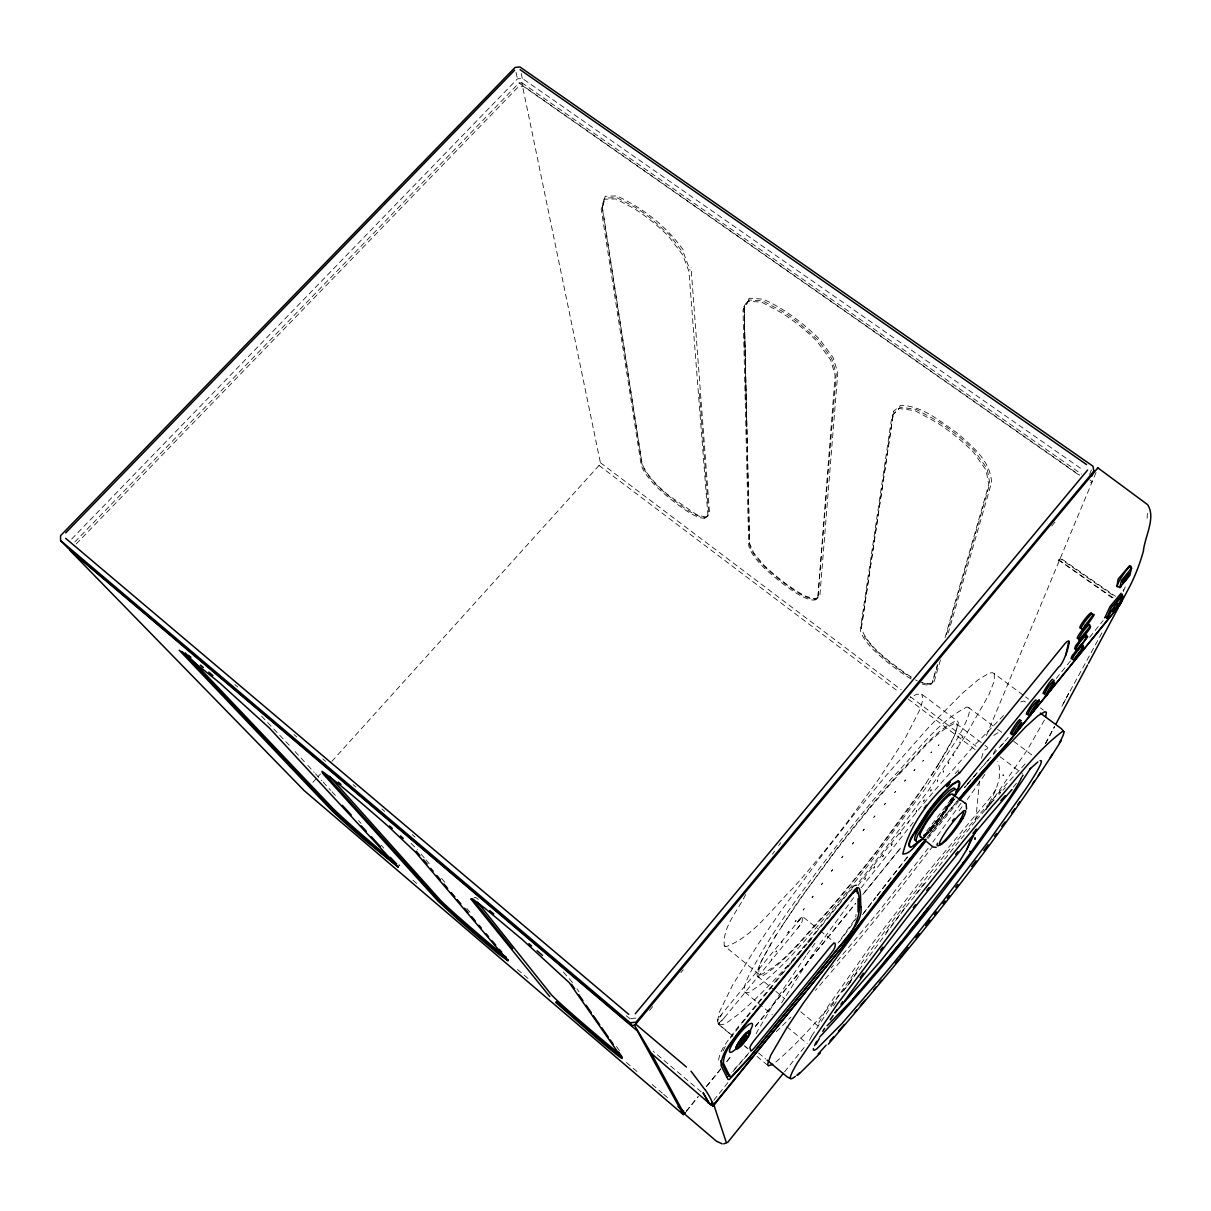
<?xml version="1.0" encoding="UTF-8"?>
<svg xmlns="http://www.w3.org/2000/svg" width="1211" height="1211" viewBox="0 0 1211 1211"><rect width="100%" height="100%" fill="white"/><g stroke="black" fill="none" stroke-linecap="round" stroke-linejoin="round"><path stroke-width="0.75" stroke-dasharray="5 3.75" d="M744.144 306.247L749.564 543.255L753.681 552.821L763.763 565.037A66.847 19.543 40.8 0 0 804.831 595.888L815.306 599.067L819.862 595.873L837.77 372.821L833.123 357.639L819.605 339.262A86.208 32.273 42.4 0 0 762.915 299.162L749.261 298.209L744.144 306.247L746.718 426.968M979.457 780.959L975.672 821.119M1147.105 518.338L1147.422 512.843M817.955 596.554L835.136 375.395L830.655 359.924L817.047 341.351A84.952 31.683 42.4 0 0 781.367 312.68L761.674 302.16L747.959 301.267L743.024 309.88L748.701 544.617A36.845 10.566 40.8 0 0 762.9 566.718A65.954 19.209 40.8 0 0 788.543 587.789A36.92 10.596 40.7 0 0 817.97 596.554L836.226 374.154L831.775 358.668L818.167 340.094L798.412 322.686A84.937 31.743 42.4 0 0 782.503 311.424L762.794 300.918L749.064 300.025L747.959 301.267M911.096 676.858A38.056 11.081 39.3 0 1 901.998 670.758C886.709 659.374 866.682 645.1 861.309 627.994L893.657 411.225L900.787 405.307C922.343 405.927 939.433 420.792 956.387 432.433C971.767 445.739 990.462 460.498 991.582 482.493L948.274 632.944M946.472 634.746L989.841 483.371L987.192 468.854L974.355 450.598A86.935 33.378 40 0 0 937.39 420.928L916.106 409.379L900.227 407.199L891.962 415.812L860.431 628.403A37.677 10.914 39.4 0 0 873.298 649.717A67.483 19.876 39.4 0 0 899.606 671.318A37.783 10.96 39.3 0 0 911.989 679.447M861.309 627.994L893.657 411.225M855.693 916.894L856.101 914.472M732.383 1035.632L718.214 1023.825L717.669 1020.177L723.164 1012.381L801.591 917.302L802.621 916.606L818.757 929.609M1065.513 699.413L1061.638 706.709L1065.589 699.489M1066.285 698.005L1069.48 691.92L1066.301 697.914M922.161 683.988A37.783 10.96 39.3 0 0 932.303 682.308L937.405 664.415M945.064 637.591L988.751 484.657L986.087 470.171L973.235 451.915A86.95 33.302 40 0 0 936.27 422.23L914.986 410.68L899.107 408.47L891.962 415.812M937.753 665.187L932.303 682.308M940.463 659.874L934.211 681.43A38.056 11.081 39.3 0 1 922.328 682.399M981.5 758.222L983.06 752.833L985.179 749.594L987.782 748.565M604.077 199.194L601.171 208.973L641.013 463.858A36.254 10.157 42.1 0 0 656.423 486.671A64.879 18.468 42.1 0 0 681.43 507.227A36.3 10.203 41.9 0 0 707.784 513.933L688.923 271.385L682.822 255.052L668.533 236.221A83.877 29.881 44.5 0 0 634.064 208.489L615.824 198.922L604.077 199.194L605.182 198.014L616.944 197.726L635.185 207.293A83.862 29.942 44.5 0 1 650.337 217.995L669.653 235.01L683.927 253.856L690.013 270.189M699.474 393.62L708.602 512.995A36.3 10.233 41.9 0 1 682.232 506.319A64.879 18.513 42.1 0 1 657.225 485.762A36.239 10.188 42.1 0 1 641.83 462.935L602.261 207.808L605.182 198.014M602.261 207.808L605.197 196.258L616.853 195.94C643.843 208.489 668.215 227.547 684.896 252.357M1044.442 720.121L1027.216 750.048L986.148 809.372C993.338 794.779 1004.086 778.295 997.773 761.401M791.419 962.957L791.752 962.064L791.131 962.654M1123.399 591.407L1125.352 586.518L1123.051 590.877M717.578 1020.631L718.062 1019.405M1089.522 474.545L1091.58 469.535M1112.137 597.825L1058.777 560.027L1060.397 558.059L1115.558 596.372M986.42 735.592L1096.318 471.836M723.088 1050.876L725.586 1045.804M809.508 1040.34L811.476 1036.313M331.89 761.341L599.036 465.448L600.399 462.693L521.85 82.772L519.05 82.969L73.614 543.224M952.088 797.549L940.584 816.063A31.986 5.813 -53.1 0 1 928.307 830.973L924.493 834.818M951.362 800.577L944.383 812.505M1045.441 743.524L1054.554 726.539M1045.547 743.524L1054.493 726.827M1101.919 632.899L1069.374 692.359M993.323 753.787L996.971 747.142M781.625 1002.814L813.308 952.981L855.148 895.625M770.907 943.551C766.578 953.239 757.556 963.063 758.919 974.189L760.508 974.825C786.908 961.67 804.346 935.149 824.752 914.517A151.784 14.744 -51.8 0 0 851.833 882.395A151.784 14.744 -51.8 0 0 879.322 847.761L926.218 783.108M811.642 1035.995C874.902 938.828 947.199 846.867 1026.61 762.4M749.064 300.025L744.129 308.669L749.533 543.678A36.83 10.581 40.8 0 0 763.702 565.794A65.954 19.255 40.8 0 0 789.345 586.851A36.905 10.627 40.7 0 0 818.787 595.6M953.95 796.566L941.462 816.078A39.948 7.478 -53.2 0 1 926.173 834.682L923.796 837.043M953.541 798.443L941.931 816.411A39.978 7.463 -53.2 0 1 926.642 834.985L924.25 837.391M952.285 801.591L942.203 817.243A32.076 5.798 -53.1 0 1 929.912 832.184L922.706 838.981M854.466 919.936L838.042 943.051M854.709 920.693L856.344 917.893M745.598 894.611C737.953 910.717 722.225 927.111 724.269 945.761L758.919 974.189M776.327 934.529L761.356 961.322A176.322 17.196 -51.8 0 0 761.598 976.52C786.423 961.14 804.422 936.981 824.191 915.925A151.844 14.699 -51.8 0 0 877.475 850.743L910.733 805.92L938.343 764.535M938.358 764.519L954.904 735.077L958.431 722.846L957.629 721.226L921.738 694.206L916.621 694.266L910.218 697.718M774.737 937.39L797.64 902.21L835.484 850.5A154.251 15.228 -51.8 0 1 868.272 809.205M931.577 775.403L947.078 750.078A176.912 17.302 -51.7 0 0 956.327 723.769L954.616 723.33C931.32 734.805 915.743 757.738 897.669 775.736A154.297 15.183 -51.8 0 0 834.848 852.075L805.224 891.992L781.125 927.278M953.996 796.974L942.446 813.565L921.147 839.783M833.516 1005.841L836.529 1001.225M985.527 809.417L994.064 799.805L977.292 819.09M1000.483 792.766L999.287 792.039L1000.483 792.766L998.348 795.112M718.214 1023.825L724.133 1017.997L797.807 928.05L802.076 921.828L802.621 916.606M951.059 799.396L923.251 835.605M995.942 789.3L990.114 797.777L923.251 877.551L871.284 944.868L828.142 1006.159L819.166 1021.948L818.212 1024.688L819.257 1026.398M984.891 774.374L967.271 799.517M852.393 924.311L839.374 941.689M843.386 990.976L905.283 907.705L976.974 819.287M805.936 955.903L776.327 999.363L757.692 1030.697A241.731 18.392 -51.8 0 0 756.194 1033.71M772.527 854.133L774.54 851.303M960.974 803.271L932.864 841.993M849.32 982.484L857.04 971.661M806.965 954.419L815.275 942.869M959.112 810.795L965.228 802.333M778.628 845.566L780.762 842.644M719.576 1017.073L721.847 1014.031M797.807 928.05L800.047 925.053M730.4 1038.115L741.208 1024.234M928.231 848.2L878.883 911.353L836.801 961.504M933.091 845.914L900.575 888.087A207.02 15.592 -51.8 0 1 853.316 946.412L815.412 990.431M904.92 907.978L884.212 934.983M858.175 885.423L876.552 861.748A211.728 16.303 -51.8 0 1 936.042 788.876L974.704 744.992L1003.707 715.338M861.066 887.89L914.426 820.891M863.382 913.397L875.962 897.018M862.58 914.683L875.053 898.426M1013.304 787.12L1016.816 782.775M784.531 1071.856L805.89 1045.35M1020.51 778.961L1023.825 774.843M749.034 1052.647L731.686 1072.356M747.626 1054.675L731.928 1072.779M713.794 1100.193L728.023 1082.467M1008.173 737.484L983.211 765.957M1056.249 678.463L1070.554 660.828M1089.643 637.334L1103.1 620.562M686.137 1111.35L698.081 1096.697M706.437 1086.434L720.757 1068.859M726.721 1061.532L731.489 1055.659M755.361 1026.353L855.632 903.255M862.792 894.46L900.984 847.564L862.959 894.414M686.38 1111.229L698.308 1096.576M706.649 1086.312L720.969 1068.738M726.933 1061.411L731.716 1055.553M755.573 1026.262L855.799 903.194M856.056 885.302L854.088 885.574L851.666 888.011L734.532 1031.439C727.932 1041.006 718.411 1051.087 718.35 1063.303M742.404 1022.765L745.976 1018.375M747.172 1016.922L751.955 1011.079M753.151 1009.611L774.631 983.302M775.827 981.833L780.611 975.99M781.791 974.522L786.575 968.679M787.771 967.211L791.343 962.821M792.539 961.367L819.998 927.747M821.194 926.279L825.963 920.436M827.158 918.967L848.654 892.658M927.868 838.663L958.537 801.515M946.457 809.19L926.551 833.425A228.425 15.137 -51.8 0 0 923.16 837.603M1058.505 560.648L1060.14 558.68L1115.286 596.887M649.52 1010.428L653.153 1006.053M680.93 972.6L683.352 969.693M1051.753 525.998L1056.597 520.185M943.278 813.005L954.525 799.532M850.909 981.727C826.538 1009.535 803.302 1038.856 774.949 1062.789M970.556 780.595L964.849 787.301L970.677 780.505M971.827 779.142L976.444 773.738M721.605 1020.934L724.133 1017.997M801.637 917.257L797.216 922.101L799.699 919.225M988.373 759.781L974.522 775.691A230.014 15.243 -51.8 0 0 964.244 787.71M973.992 776.569L978.7 771.15M831.185 967.922L833.425 965.349M807.026 944.005L789.315 963.865M808.161 942.718L811.582 938.843M704.53 518.172L709.616 513.873L691.042 267.48M849.85 891.19L852.181 888.829M931.092 829.323L934.453 825.584A35.603 6.555 -53.1 0 0 937.874 821.391L941.235 816.986A35.997 6.449 -53 0 0 944.277 812.551M312.892 782.367L316.692 778.158M317.963 776.766L320.491 773.95M955.191 773.662L958.87 769.59M899.818 772.346C917.575 754.62 932.985 732.261 955.842 720.878L957.629 721.226M797.216 922.101L801.591 917.302M1000.301 746.687L1003.783 742.888M788.149 965.106C771.74 982.802 755.18 1000.498 736.47 1015.802C731.671 1018.163 722.256 1029.456 717.412 1022.341L719.167 1012.517L732.776 984.815L758.631 943.46L781.791 909.824L823.525 853.361L854.527 813.883L886.346 775.297L928.837 727.16L961.988 693.6L978.034 679.916L988.857 673.301L992.248 672.635L994.292 673.71L1024.052 695.765M1002.92 790.193L1005.342 787.634M71.706 539.016L517.43 78.882L522.274 78.367L1083.33 470.216M76.217 543.906L518.172 87.025L523.546 86.465L1080.076 475.832M782.563 1025.566L790.904 1017.058M851.666 888.011L855.723 884.893M776.296 1031.666L781.307 1026.792M925.189 834.924L927.959 832.487M915.652 894.263L926.46 880.609M718.411 1023.885L719.606 1022.992M1090.581 482.826L1092.246 481.63L1089.173 479.45M993.777 735.41L997.546 732.927L1001.679 732.322L995.699 727.826M474.122 897.835L475.454 897.29L481.251 901.59M1020.782 701.896L1023.704 701.018L1025.248 701.88A242.836 18.559 -51.7 0 1 1025.445 704.408M635.836 1018.118L631.052 1018.527L628.161 1016.09M927.399 683.958L928.428 683.912M814.337 599.067L815.306 599.067M706.18 517.294L696.749 514.736L670.788 496.949A36.527 10.278 42.1 0 1 641.891 462.345L602.139 205.719M968.755 707.648L966.938 706.997C936.073 722.725 915.713 753.893 891.826 778.204A173.612 17.105 -51.8 0 0 843.658 836.695C809.629 881.26 774.616 925.794 748.686 975.733A198.559 19.376 -51.8 0 0 749.67 992.006C781.473 971.267 804.619 939.827 829.989 912.08A170.433 16.485 -51.8 0 0 869.801 863.352L925.113 788.845L957.704 737.983A199.3 19.527 -51.7 0 0 968.755 707.648L994.201 726.706M724.269 945.761L726.161 946.654C753.847 936.118 771.77 908.75 792.509 888.662A150.906 18.21 -51.8 0 0 819.711 856.919A150.921 18.18 -51.8 0 0 847.064 822.496L879.383 778.234L904.814 738.967L920.269 708.904L922.994 699.125L921.738 694.206M1058.777 560.027L1113.938 598.37M521.85 82.772L1081.453 474.061M519.05 82.969L1079.758 475.242M1025.55 696.87L1028.517 699.08M1040.431 707.89L1043.398 710.1M1013.774 741.389L1031.923 754.998M956.342 723.769L983.514 744.25M984.967 745.34L987.858 747.52M999.998 756.678L1022.311 773.496M600.399 462.693L901.166 689.755M910.142 696.537L976.051 746.294M599.036 465.448L899.228 692.268M908.22 699.065L977.186 751.168M820.225 930.79L831.957 940.236M757.632 976.414L774.404 990.189M775.873 991.385L784.637 998.591M800.713 1011.775L818.242 1026.171M744.962 992.187L772.315 1014.757M786.817 1026.731L807.192 1043.549M758.51 1052.98L765.7 1058.974M745.128 1046.274L747.959 1048.635M718.744 1024.461L732.927 1036.298M744.265 1045.744L747.096 1048.12M757.011 1056.386L768.349 1065.847M234.843 684.563L237.719 686.985M293.94 734.547L296.831 736.999M322.792 758.964L325.683 761.401M353.097 784.592L355.973 787.029M381.949 808.993L384.826 811.446M412.24 834.621L415.131 837.073M626.329 1015.726L632.066 1020.585M701.245 1091.913L653.183 1051.254M412.906 880.185L418.643 885.09M517.536 969.527L530.433 980.547M626.435 1062.516L639.332 1073.536M652.229 1084.541L662.25 1093.109M663.689 1094.335L669.411 1099.225M261.637 716.246L289.989 746.006M411.089 843.371L417.507 849.834M563.463 972.13L572.788 982.772M295.075 751.562L306.534 764.035M307.806 765.413L314.179 772.346M315.45 773.738L321.823 780.656M323.095 782.049L330.724 790.359M331.996 791.752L335.825 795.899M358.532 820.619L361.045 823.374M381.223 845.323L383.751 848.078M421.11 854.133L424.713 858.417M425.909 859.84L430.722 865.562M441.546 878.414L445.148 882.698M466.765 908.417L471.563 914.108M864.321 636.592L874.1 648.763A67.468 19.921 39.4 0 0 900.409 670.349A37.768 10.975 39.3 0 0 911.293 677.615M576.936 988.782L578.994 991.794M616.535 1046.455L619.684 1051.057M994.292 673.71L994.261 681.021L988.827 694.917L965.076 736.379L929.049 789.572L884.878 849.062A209.715 20.33 -51.8 0 1 856.056 885.619M516.053 72.357L517.43 78.882M521.26 73.477L522.274 78.367M955.055 798.609A230.014 15.243 -51.8 0 0 926.703 832.986A230.029 15.243 -51.8 0 0 923.297 837.21M929.109 835.408A228.501 14.789 -51.8 0 1 957.235 801.258M868.287 809.175A154.251 15.243 -51.8 0 1 899.894 772.194M877.279 895.55A228.425 15.137 -51.8 0 1 892.628 875.871M893.748 874.448A228.425 15.137 -51.8 0 1 909.476 854.618M877.052 895.595A230.029 15.243 -51.8 0 1 907.236 857.176M957.613 800.562A230.105 14.895 -51.8 0 0 929.261 834.969A230.12 14.895 -51.8 0 0 926.99 837.785M933.136 681.309A37.768 10.975 39.3 0 1 915.652 679.976M398.888 864.548A38.116 1.241 41.1 0 1 398.737 865.275M931.168 829.126A35.952 6.343 -53 0 1 928.065 832.275M925.31 834.697A36.814 6.222 -52.6 0 1 923.721 835.893M952.421 797.822A37.602 5.949 -53.7 0 1 951.225 800.728M953.693 798.776A33.984 5.344 -54 0 1 952.164 801.712M1022.493 774.737A178.789 9.688 -51.7 0 1 1021.706 777.159M957.053 747.929L956.978 748.898L957.053 747.929M1003.147 774.737L1003.071 775.721L1003.147 774.737M953.284 754.786L953.133 755.846L953.284 754.786M948.758 762.491L948.531 763.626L948.758 762.491M943.52 770.923L943.218 772.134L943.52 770.923M937.647 780.035L937.284 781.307L937.647 780.035M931.168 789.739L930.744 791.055L931.168 789.739M785.561 968.013L785.288 968.785L785.561 968.013M924.16 799.926L923.69 801.288L924.16 799.926M916.682 810.522L916.167 811.915L916.682 810.522M908.795 821.452L908.25 822.875L908.795 821.452M900.575 832.623L899.985 834.061L900.575 832.623M892.068 843.946L891.463 845.384L892.068 843.946M962.094 736.999L962.215 737.787L962.094 736.999M883.334 855.344L882.713 856.782L883.334 855.344M874.463 866.728L873.827 868.166L874.463 866.728M865.502 878.036L864.866 879.443L865.502 878.036M960.005 741.98L960.02 742.858L960.005 741.98M771.861 959.067L771.422 959.854L771.861 959.067M776.493 950.998L775.948 951.891L776.493 950.998M782.079 941.825L781.443 942.824L782.079 941.825M788.603 931.653L787.877 932.742L788.603 931.653M795.975 920.587L795.173 921.753L795.975 920.587M804.165 908.719L803.271 909.961L804.165 908.719M813.035 896.201L812.097 897.502L813.035 896.201M822.526 883.167L821.527 884.499L822.526 883.167M832.502 869.786L831.473 871.148L832.502 869.786M842.871 856.207L841.812 857.57L842.871 856.207M853.467 842.614L852.393 843.961L853.467 842.614M864.185 829.157L863.11 830.489L864.185 829.157M874.887 816.017L873.827 817.289L874.887 816.017M885.438 803.347L884.408 804.573L885.438 803.347M895.701 791.313L894.717 792.448L895.701 791.313M905.571 780.035L904.632 781.095L905.571 780.035M914.926 769.651L914.048 770.605L914.926 769.651M923.66 760.281L922.843 761.129L923.66 760.281M931.683 752.001L930.956 752.727L931.683 752.001M938.919 744.901L938.268 745.507L938.919 744.901M945.291 739.028L945.291 739.028M950.756 734.426L950.756 734.426"/><path stroke-width="1.5" d="M634.564 1025.217L631.688 1025.46L67.755 547.917L60.55 540.515L60.58 535.64L515.038 67.468L519.928 66.953L1092.958 466.19L1093.851 471.14L1091.792 476.12M858.084 912.034L858.054 898.744M1078.138 638.439C1073.309 640.437 1090.067 619.109 1088.553 624.634M1021.236 778.219A178.789 9.688 -51.7 0 1 1009.717 797.625L970.859 852.377L969.966 851.409L970.859 852.377L962.775 863.307L900.833 942.415L852.786 999.302L827.098 1025.778M1129.696 565.567L1118.192 579.009L1116.86 586.593M1038.826 700.669L1039.341 700.049L1037.1 702.804M956.024 793.841L1058.626 667.079C1064.106 664.309 1075.201 630.628 1064.212 644.555L959.657 772.89C934.014 792.948 910.294 822.224 902.77 854.027C910.46 854.36 915.561 844.203 921.147 839.783M1068.511 643.995L1068.98 641.043L1065.529 655.696M1092.716 614.825C1093.987 608.906 1076.988 630.734 1082.225 628.887M1130.484 569.382C1135.403 556.076 1111.441 588.667 1118.858 586.896M1082.165 643.949L1081.09 644.6M1097.681 468.581L1097.847 467.84L1147.634 504.669C1156.233 517.945 1144.622 536.821 1143.396 551.172A1133.163 391.91 49.7 0 1 1129.197 587.471L1119.948 604.864L1007.461 743.493L976.52 778.491A228.501 14.789 -51.8 0 0 958.355 799.926M1077.351 650.156L1087.72 636.502L1077.76 649.929M1089.9 625.572C1090.702 620.955 1076.927 638.136 1078.88 639.968M1020.086 719.637C1018.905 718.32 1006.704 737.378 1011.685 733.2M1021.388 720.621C1020.222 719.289 1008.006 738.347 1012.971 734.154M966.529 809.054L966.151 803.832L951.952 794.007A37.193 5.873 -53.5 0 0 950.484 794.507M1036.056 699.988C1034.89 698.641 1022.689 717.76 1027.518 713.688M946.654 786.408L950.363 781.595L946.73 786.59L949.046 784.289L947.865 785.742M1037.358 700.957C1034.406 703.091 1027.17 712.598 1028.184 715.338M962.866 863.049L963.32 862.429M1121.114 593.284L1110.109 606.408L1104.856 617.792L1106.006 616.808M1122.43 594.207L1111.426 607.332L1106.703 618.352M1052.859 679.31C1051.693 677.948 1039.507 697.097 1044.185 693.161M1054.16 680.264C1051.224 682.383 1043.988 691.95 1044.866 694.796M1086.827 635.745C1087.841 631.582 1074.445 648.279 1075.868 649.898M1045.668 716.942L1046.38 712.31L1044.957 711.69L1038.009 715.746L1025.641 726.888L997.349 756.754L959.657 800.183M1083.164 645.705C1084.269 641.875 1071.19 658.148 1072.325 659.617M1122.491 597.659L1121.295 602.488M852.892 999.045L859.931 991.052M834.909 1012.835L880.518 961.08L933.787 894.899L959.763 860.976L966.893 849.32L971.267 838.39M711.644 1101.541L712.568 1104.25L711.251 1104.871L713.203 1105.946L714.551 1102.676L712.598 1105.81L710.373 1104.326M1038.887 700.367L1037.418 702.41M920.299 833.849L921.465 831.034M927.944 908.371L909.9 931.047M883.652 963.169L900.984 942.082M966.893 849.32L976.581 829.308M954.631 795.218L956.675 791.161M955.101 795.551L957.144 791.51M916.485 833.047L929.291 813.005A31.925 4.632 -52.6 0 1 941.931 797.671L949 790.798L953.541 788.089A34.029 5.389 -53.9 0 1 954.631 788.467M1061.305 740.572C993.247 848.548 911.05 947.244 828.294 1044.215M911.732 837.664L927.823 812.581A39.887 5.601 -52.5 0 1 943.672 793.341L952.482 784.743L958.113 781.383M1055.992 723.845L1087.599 664.96M1088.492 663.295L1118.071 608.149M1129.03 573.999L1129.56 573.03M1030.576 768.334C968.104 863.549 897.018 953.572 819.635 1037.1M815.881 1044.366L819.302 1038.523M960.611 819.272L958.703 822.466A21.314 3.436 -52.8 0 1 941.235 843.749M960.959 821.512L962.866 818.318M923.312 827.522L925.764 823.48A36.133 5.419 -52.6 0 1 928.761 819.045L931.97 814.534A35.437 5.177 -52.6 0 1 935.407 809.871M1037.07 703.319L1038.947 700.321M822.769 1031.257L824.585 1028.381M1097.847 467.84L634.609 1025.505L651.23 1053.328L709.177 1103.266L711.568 1104.674L712.749 1103.872L711.22 1104.523L709.131 1103.13L703.197 1092.988L709.131 1103.13L711.251 1104.871M1117.087 605.409L1117.647 604.531M685.184 1112.682L683.322 1114.604L636.941 1030.273M1085.404 638.152L1086.04 637.198M1034.588 707.33L1035.133 706.528M1038.327 775.479L1040.31 772.557M1081.726 648.036L1082.362 647.098M830.246 1019.783L833.153 1015.529M835.09 1012.699L837.028 1009.868M1032.438 783.941L1034.391 781.14M840.949 1004.297L842.901 1001.512M924.265 808.237L926.415 805.224M844.506 1001.134C897.275 928.231 952.845 857.282 1012.048 789.496M1011.654 813.005L1014.757 808.736M1017.845 804.467L1019.904 801.621M860.158 977.61L863.382 973.175M1001.785 826.447L1005.085 821.966M994.519 836.226L996.592 833.44M880.579 950.166L882.819 947.214M983.801 850.5L988.146 844.748M862.837 919.649L841.781 947.653L713.748 1104.583L726.464 1142.942L723.754 1143.79M971.585 866.607L976.066 860.703M1085.207 625.043C1074.717 644.343 1109.67 593.481 1085.283 625.194M947.229 898.184L949.348 895.444M955.736 887.224L957.856 884.484M1116.224 609.042L1122.915 595.857M1017.845 730.566L1021.781 722.498M1033.664 711.054L1037.766 702.804M1050.331 690.527L1054.584 682.081M925.567 841.524L865.532 917.923L803.256 1003.253L786.151 1028.881L770.68 1055.387L767.638 1064.242L768.349 1065.847L772.724 1064.302M727.569 1142.548L783.335 1073.34M737.151 1048.499A10.929 2.21 -52.2 0 0 743.599 1042.883L744.932 1041.233A10.929 2.21 -52.2 0 0 750.063 1031.272M1083.921 635.397L1075.656 645.72L1074.551 648.96M1080.379 645.448L1072.219 655.635L1071.024 658.693M712.568 1104.25L713.203 1105.946L841.161 948.258L878.732 898.956A228.501 14.789 -51.8 0 1 925.704 839.586M1120.22 604.365L1008.294 742.282L977.05 777.629A230.105 14.895 -51.8 0 0 958.749 799.215M857.388 893.097L856.525 890.297L852.62 893.34L739.194 1032.347C732.761 1041.627 723.648 1051.36 723.391 1063.167L730.051 1076.776L731.338 1076.746L749.2 1057.672L839.465 946.502C855.193 931.168 864.821 910.43 856.722 888.405M935.452 810.023L938.964 805.754A35.467 5.041 -52.5 0 1 942.37 801.909L945.473 798.715A36.179 5.48 -52.8 0 1 948.213 796.217L950.378 794.673M1037.04 703.576C1038.569 700.246 1025.702 718.744 1031.151 714.172L1029.804 715.686M1021.04 723.285C1022.659 719.849 1009.777 738.316 1015.302 733.699L1013.955 735.228M1046.501 695.114L1047.818 693.631C1042.459 698.141 1055.311 679.613 1053.873 682.837M1038.932 700.987L1036.798 703.546L1038.629 701.396M635.245 1013.819L1087.554 470.095M1093.851 471.14L635.972 1022.235L630.144 1022.735L60.55 540.515M873.767 989.675L875.962 987.041M1122.234 596.523C1124.065 591.21 1102.843 622.56 1109.639 617.156L1108.353 618.533M1083.3 647.174L1073.809 659.919L1083.694 646.75M1038.841 701.108L1036.798 703.546L1038.735 701.26M1107.293 617.716L1108.05 616.823M854.436 1012.699L856.782 1009.929M860.294 1005.766L864.987 1000.21M1071.599 658.088L1072.31 657.24M1130.786 568.716L1131.664 568.126L1121.507 580.387L1119.766 587.562L1129.848 575.392L1131.528 568.08M1089.885 626.844C1064.817 656.453 1092.7 628.342 1090.309 626.42M1046.788 694.842L1047.818 693.631M1030.107 715.398L1031.151 714.172M1014.243 734.926L1015.302 733.699M1079.485 639.378L1080.227 638.5M1108.625 618.306L1109.639 617.156M838.481 1031.227L844.385 1024.43M1074.202 659.677L1075.156 658.587L1073.93 659.904M1000.831 800.607L1005.221 795.612M829.913 1040.93L833.683 1036.707M1120.205 587.396L1121.28 586.215L1119.903 587.607M1080.787 639.953L1081.786 638.848L1080.484 640.165M818.136 1053.979L826.159 1045.169M1083.512 629.432L1084.526 628.327L1083.194 629.644M820.392 1052.904L798.049 1074.974M65.682 532.901L514.63 70.238M685.017 1112.682L684.018 1113.53L651.321 1053.509M852.62 893.34L854.951 890.978M1080.848 627.964C1075.837 630.159 1090.536 610.828 1091.52 612.902M1029.88 769.03L1037.842 761.961M945.609 840.934L941.643 844.234A21.753 3.376 -52.3 0 1 942.249 837.225L946.518 830.579A21.253 3.012 -52.6 0 1 959.869 814.307L963.684 811.067A21.753 3.239 -53.6 0 1 962.775 818.409M921.404 839.42L913.654 845.535M921.874 839.768L911.474 846.989A42.536 7.16 -51.5 0 1 911.777 837.618M796.777 1075.217L799.517 1072.885M729.809 1074.944L726.812 1077.275M714.066 1104.326L715.716 1103.024M712.371 1104.038L710.978 1104.326M941.159 843.87L939.373 845.187A21.753 3.361 -52.2 0 1 938.041 845.808M833.789 943.233C836.968 941.855 834.561 949.772 832.608 951.331A8.901 0.833 -51.7 0 1 829.111 955.948L756.693 1045.108A9.052 0.848 -51.4 0 1 750.82 1050.981L749.881 1047.576L750.911 1045.184A9.249 1.166 -51.5 0 1 755.301 1039.099L829.353 948.016A9.082 1.135 -52 0 1 833.789 943.233M922.706 838.981L917.817 841.812A33.999 5.661 -51.8 0 1 918.135 834.288L926.945 819.786A32.031 4.617 -52.6 0 1 943.566 798.957L950.665 791.994L955.207 789.269A33.984 5.344 -54 0 1 954.904 796.157M1092.594 616.005L1093.033 615.582M936.194 847.382L933.03 847.049L919.86 835.878A37.677 6.282 -51.8 0 1 920.057 834.122M1040.113 760.644L1041.233 760.765A202.676 10.233 -51.7 0 1 1025.989 788.649L990.568 838.557L943.43 900.56A173.673 8.659 -51.8 0 1 883.788 974.855L841.978 1023.567L816.956 1048.696A201.904 10.157 -51.8 0 1 813.444 1048.575M709.131 1103.13L707.981 1102.903L706.982 1100.178M855.874 890.403L856.858 890.69M722.18 1143.835L716.428 1141.201L684.018 1113.53M1059.277 742.933A243.29 12.322 -51.7 0 0 1063.848 731.747L1062.774 731.232C1035.314 751.713 1015.363 780.928 992.339 806.042A212.5 10.838 -51.8 0 0 904.556 914.895L837.437 1003.995L797.549 1062.562A242.17 12.201 -51.8 0 0 795.4 1076.367M790.768 1078.623L787.271 1076.957L767.138 1060.185M520.094 69.663L1086.57 464.585M1040.31 713.067L1061.411 728.719L1063.848 731.732M958.718 772.179L959.657 772.89M956.372 791.04L957.28 791.737M65.651 538.335L628.766 1014.379M635.548 1024.022L686.455 1067.027M636.804 1030.485L69.693 550.172L304.233 790.647L683.322 1114.604M678.009 1106.566L683.746 1111.471M528.904 943.626L531.629 946.003M537.094 950.741L542.543 955.479M556.333 1001.618L568.277 1012.411A71.055 2.377 40.8 0 0 609.769 1047.848A39.751 1.302 40.8 0 0 621.939 1056.749L618.76 1052.177M555.698 1002.375L595.933 1037.509A40.054 1.302 40.8 0 0 622.015 1058.126L569.306 982.711L522.471 939.706L484.324 907.796L472.729 899.107L470.776 898.88L549.779 996.592M389.579 825.917L392.303 828.415M400.508 835.923L403.248 838.421M185.162 652.85L332.435 807.858A38.056 1.241 41.1 0 0 367.735 839.632A68.179 2.255 41.1 0 0 391.471 859.674A38.116 1.241 41.1 0 0 396.618 863.746M342.35 805.33L351.19 814.912M361.302 825.872L366.358 831.351M371.414 836.816L380.269 846.413M390.381 857.358L395.437 862.837M324.639 773.541L438.73 900.363A38.722 1.256 40.9 0 0 473.123 931.395A69.375 2.286 40.9 0 0 498.084 952.482A38.797 1.256 40.9 0 0 507.772 959.309M329.604 776.327L439.638 899.319A38.707 1.287 40.9 0 0 474.016 930.351A69.36 2.346 40.9 0 0 498.977 951.437A38.797 1.287 40.9 0 0 506.425 957.295M416.251 851.257L419.869 855.541M423.487 859.81L427.105 864.079M430.722 868.348L433.144 871.209M436.762 875.477L440.38 879.746M443.998 884.015L447.616 888.299M451.234 892.568L454.852 896.836M457.274 899.682L460.891 903.966M464.509 908.22L468.112 912.488M471.715 916.742L475.317 920.996M478.92 925.249L481.327 928.08M486.141 933.757L488.533 936.603M492.15 940.856L495.753 945.11M499.356 949.363L501.763 952.209M472.865 899.289L512.647 948.803M477.603 902.225L551.05 994.382A39.63 1.332 40.8 0 0 584.413 1024.582A71.04 2.437 40.8 0 0 610.677 1046.773A39.736 1.332 40.8 0 0 619.275 1053.6M691.012 1071.19L704.923 1089.612M181.983 651.488L331.526 808.857A38.071 1.211 41.1 0 0 366.842 840.646A68.194 2.195 41.1 0 0 390.578 860.688A38.116 1.211 41.1 0 0 397.844 866.304M571.547 984.24L574.68 988.736M578.843 994.731L583.006 1000.725M586.124 1005.206L591.331 1012.699M593.405 1015.696L599.702 1024.763M601.822 1027.806L608.179 1036.949M610.283 1039.992L613.462 1044.563M720.681 1060.912L727.478 1074.626M630.144 1022.735L631.688 1025.46M712.779 1104.22L713.203 1105.946M1121.008 601.398L1121.023 603.002M705.468 1090.097A1232.707 50.257 41.9 0 1 711.886 1101.753M878.49 899.031A230.12 14.895 -51.8 0 1 925.855 839.193M338.247 782.124A90.704 3.89 41.1 0 1 340.972 784.35M489.668 910.536A92.99 4.102 40.8 0 1 493.77 913.896M188.447 655.302A89.417 3.663 41.3 0 1 190.869 657.255M200.436 665.096A89.417 3.663 41.3 0 1 203.387 667.549M208.807 672.105A89.417 3.663 41.3 0 1 212.894 675.556M962.654 811.431A21.737 3.255 -53.5 0 1 960.505 819.363M952.391 820.907A21.253 3.012 -52.7 0 1 954.207 818.818M937.284 845.656A21.753 3.361 -52.2 0 1 937.511 843.159M920.421 837.195A37.541 6.237 -52.4 0 1 920.163 837.028M921.707 830.791A37.117 5.934 -52.3 0 1 923.584 827.28M952.89 794.265A37.738 5.994 -53.5 0 1 953.133 794.961M960.823 821.618A21.298 3.391 -53 0 1 945.655 840.858M958.385 786.832A42.536 6.691 -54.3 0 0 957.644 781.019L951.997 784.395L943.187 793.008A39.857 5.616 -52.5 0 0 927.338 812.218L911.262 837.285A42.536 7.175 -51.5 0 0 910.99 846.64M957.886 788.179A42.536 6.691 -54.3 0 1 956.584 791.267M958.098 781.413A42.536 6.691 -54.2 0 1 957.19 791.449M916.212 840.585A34.029 5.692 -51.8 0 1 916.53 833.017M945.095 900.923A207.868 10.369 -51.8 0 1 942.96 903.678M936.497 911.913A207.868 10.369 -51.8 0 1 934.347 914.653M930.018 920.118A207.868 10.369 -51.8 0 1 925.704 925.582M919.225 933.742A207.868 10.369 -51.8 0 1 915.985 937.798M908.25 947.456A207.868 10.369 -51.8 0 1 900.015 957.659M898.85 959.097A207.868 10.369 -51.8 0 1 895.353 963.396M881.578 980.244A207.868 10.369 -51.8 0 1 879.322 982.984M814.488 1045.698A201.904 10.157 -51.8 0 1 816.683 1041.354M913.276 907.599A176.882 8.992 -51.8 0 1 915.516 904.738M926.763 890.448A176.882 8.992 -51.8 0 1 929.019 887.602M955.721 854.36A176.882 8.992 -51.8 0 1 957.886 851.711M972.963 833.41A176.882 8.992 -51.8 0 1 976.308 829.384M1052.45 754.226A243.29 12.322 -51.7 0 1 1050.315 757.571M736.364 1048.12A10.929 2.21 -52.2 0 1 743.615 1035.905M746.158 1033.271A10.929 2.21 -52.2 0 1 749.049 1031.182M737.015 1048.438A10.929 2.21 -52.2 0 1 736.227 1048.06M743.493 1035.829A10.929 2.21 -52.2 0 1 746.052 1033.195M748.928 1031.121A10.929 2.21 -52.2 0 1 749.927 1031.212M745.022 1041.309A11.474 2.316 -52.2 0 0 748.489 1031.197A11.474 2.316 -52.2 0 0 745.007 1034.224A11.474 2.316 -52.2 0 0 742.207 1037.388M736.273 1046.834A11.474 2.316 -52.2 0 1 738.422 1042.656A11.474 2.316 -52.2 0 1 742.192 1037.403M743.599 1043.049A11.474 2.316 -52.2 0 1 736.288 1048.923A11.474 2.316 -52.2 0 1 736.016 1047.833A11.474 2.316 -52.2 0 1 736.258 1046.864M735.94 1048.908A18.15 3.694 -52.2 0 1 730.854 1046.758A18.15 3.694 -52.2 0 1 746.93 1025.989A18.15 3.694 -52.2 0 1 750.502 1030.122M740.784 1041.869L741.647 1040.173L740.981 1041.188A4.859 0.984 -52.2 0 0 740.784 1041.869M737.317 1046.032C740.178 1047.031 734.668 1046.743 737.681 1047.939L745.204 1040.143L742.903 1043.473A10.929 2.21 -52.2 0 0 746.581 1038.766C750.623 1035.314 747.293 1031.999 749.67 1032.483A10.732 2.165 -52.2 0 0 748.852 1031.651L741.314 1039.477L744.084 1035.602L741.995 1038.039L737.317 1046.032M746.899 1036.192C740.451 1046.153 749.897 1027.67 743.932 1038.099C740.133 1042.641 743.766 1038.629 739.724 1043.231C738.089 1044.215 741.662 1042.716 742.086 1041.112C737.499 1046.788 742.282 1045.471 742.782 1040.461C746.93 1035.693 744.175 1039.643 746.899 1036.192M975.006 838.027L974.991 839.056L975.006 838.027M861.066 907.1C862.323 922.691 848.623 933.424 840.767 945.17L747.777 1059.716L729.385 1079.425L728.038 1079.47L721.06 1065.574C721.181 1053.358 730.687 1043.292 737.302 1033.725L854.436 890.176C862.52 880.049 859.871 903.149 861.066 907.1M742.161 1041.702L740.587 1044.609L742.161 1041.702M744.477 1036.919L745.174 1035.844L744.477 1036.919M1125.897 575.861L1125.503 578.252L1126.608 575.104L1125.897 575.861M1038.009 701.381L1037.63 702.138L1038.084 701.351M1127.093 574.741L1126.73 575.649L1127.713 574.922A4.117 0.848 -56.1 0 1 1127.547 576.724L1126.457 578.646A3.921 0.817 -56 0 1 1124.474 581.083L1123.566 581.628A4.133 0.863 -55.7 0 1 1123.959 579.539L1124.943 577.375L1123.369 579.978A5.555 1.15 -55.7 0 0 1122.824 582.779L1124.05 582.037A5.283 1.105 -56 0 0 1126.699 578.767L1128.183 576.194A5.54 1.135 -56.1 0 0 1128.41 573.772L1127.093 574.741M1113.605 609.754L1112.848 611.585L1115.679 607.65L1113.605 609.754M1116.814 605.788L1116.103 607.498L1117.314 605.182L1116.814 605.788M1118.071 604.228L1117.359 605.954L1118.57 603.623L1118.071 604.228M398.358 867.258L365.419 840.631A38.358 1.196 41.1 0 1 330.618 809.311L179.228 650.186L219.373 682.656L269.342 727.978L398.358 867.258M507.924 960.732L498.115 953.738A70.344 2.286 40.9 0 1 457.183 918.786L437.882 900.939L322.565 773.269L322.035 771.316L331.42 778.143A92.081 3.89 41.1 0 1 387.808 825.963L415.706 852.317L507.924 960.732"/></g></svg>
